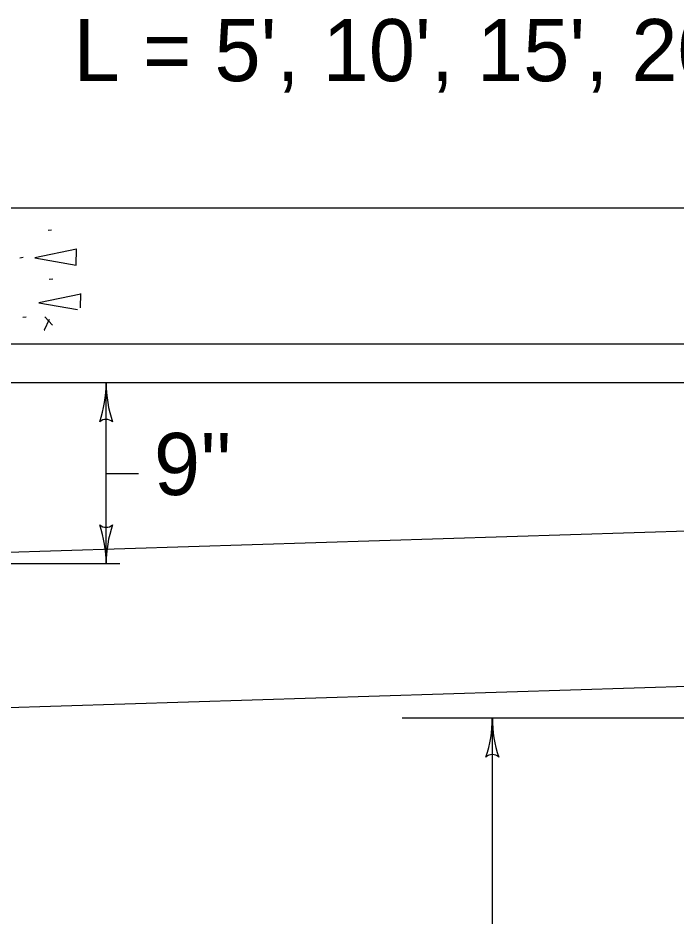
# Model space of a CAD drawing. Extents: x 997.6 to 1036.5, y 998.9 to 1022.5.
# Drawn here: x 1013.857 to 1015.979, y 1008.616 to 1011.532 of the extents above; entities that cross this region are included whole.
import ezdxf

# ---------------------------------------------------------------- set-up
doc = ezdxf.new("R2010")
doc.units = 0
doc.layers.add('1', color=7, linetype='Continuous')
doc.layers.add('5', color=7, linetype='Continuous')

msp = doc.modelspace()

# ---------------------------------------------------------------- linework, layer by layer
at = {"layer": '1'}
for p, q in [((1019.7597, 1010.9199), (1011.2597, 1010.9199)), ((1019.2597, 1010.4824), (1011.7597, 1010.4824)), ((1019.2597, 1010.3574), (1013.4627, 1010.3574)), ((1014.1408, 1009.7753), (1014.1408, 1010.3574)), ((1014.1408, 1010.0663), (1014.2448, 1010.0663)), ((1013.7597, 1009.8106), (1019.2597, 1009.9824)), ((1014.1848, 1009.7753), (1013.4747, 1009.7753)), ((1013.7597, 1009.3103), (1019.7597, 1009.4978)), ((1016.3317, 1009.2779), (1015.094, 1009.2779)), ((1015.3847, 1008.6156), (1015.3847, 1009.2779))]:
    msp.add_line(p, q, dxfattribs=at)
for centre, radius, start, end in [((1013.7499, 1010.3574), 0.3909, 341.3472, 359.9939), ((1014.5317, 1010.3574), 0.3909, 179.9878, 180), ((1014.5317, 1010.3574), 0.3909, 180, 198.6688), ((1014.1407, 1010.2088), 0.0313, 48.7746, 130.8913), ((1014.1408, 1009.9239), 0.0313, 228.7746, 310.8913), ((1013.7499, 1009.7753), 0.3909, 0, 18.6688), ((1014.5317, 1009.7753), 0.3909, 161.3472, 179.9939), ((1013.7499, 1009.7753), 0.3909, 359.9878, 0), ((1014.9937, 1009.2779), 0.3909, 341.3472, 359.9939), ((1015.7756, 1009.2779), 0.3909, 179.9878, 180), ((1015.7756, 1009.2779), 0.3909, 180, 198.6688), ((1015.3846, 1009.1293), 0.0313, 48.7746, 130.8913)]:
    msp.add_arc(centre, radius, start, end, dxfattribs=at)
at = {"layer": '5'}
for points in [[(1013.9653, 1010.8498), (1013.9543, 1010.8483)], [(1014.0455, 1010.7881), (1013.9108, 1010.7603), (1014.044, 1010.7368), (1014.0455, 1010.7895)], [(1013.8735, 1010.7613), (1013.8623, 1010.7598)], [(1013.9688, 1010.6918), (1013.9577, 1010.6904)], [(1014.059, 1010.6438), (1013.9245, 1010.616)], [(1014.0578, 1010.5995), (1014.059, 1010.6452)], [(1013.9245, 1010.616), (1014.0488, 1010.594)], [(1013.8837, 1010.5693), (1013.8727, 1010.5679)], [(1013.9577, 1010.5623), (1013.941, 1010.5277)], [(1013.9675, 1010.5437), (1013.9438, 1010.5707)], [(1013.941, 1010.5277), (1013.9422, 1010.5279)]]:
    msp.add_lwpolyline(points, dxfattribs=at)

# ---------------------------------------------------------------- texts
at = {"layer": '1'}
for s, p in [("L = 5', 10', 15', 20'", (1014.0362, 1011.3293)), ("9''", (1014.2947, 1009.9965))]:
    msp.add_text(s, height=0.2, dxfattribs=at).set_placement(p)

doc.saveas('drawing.dxf')
